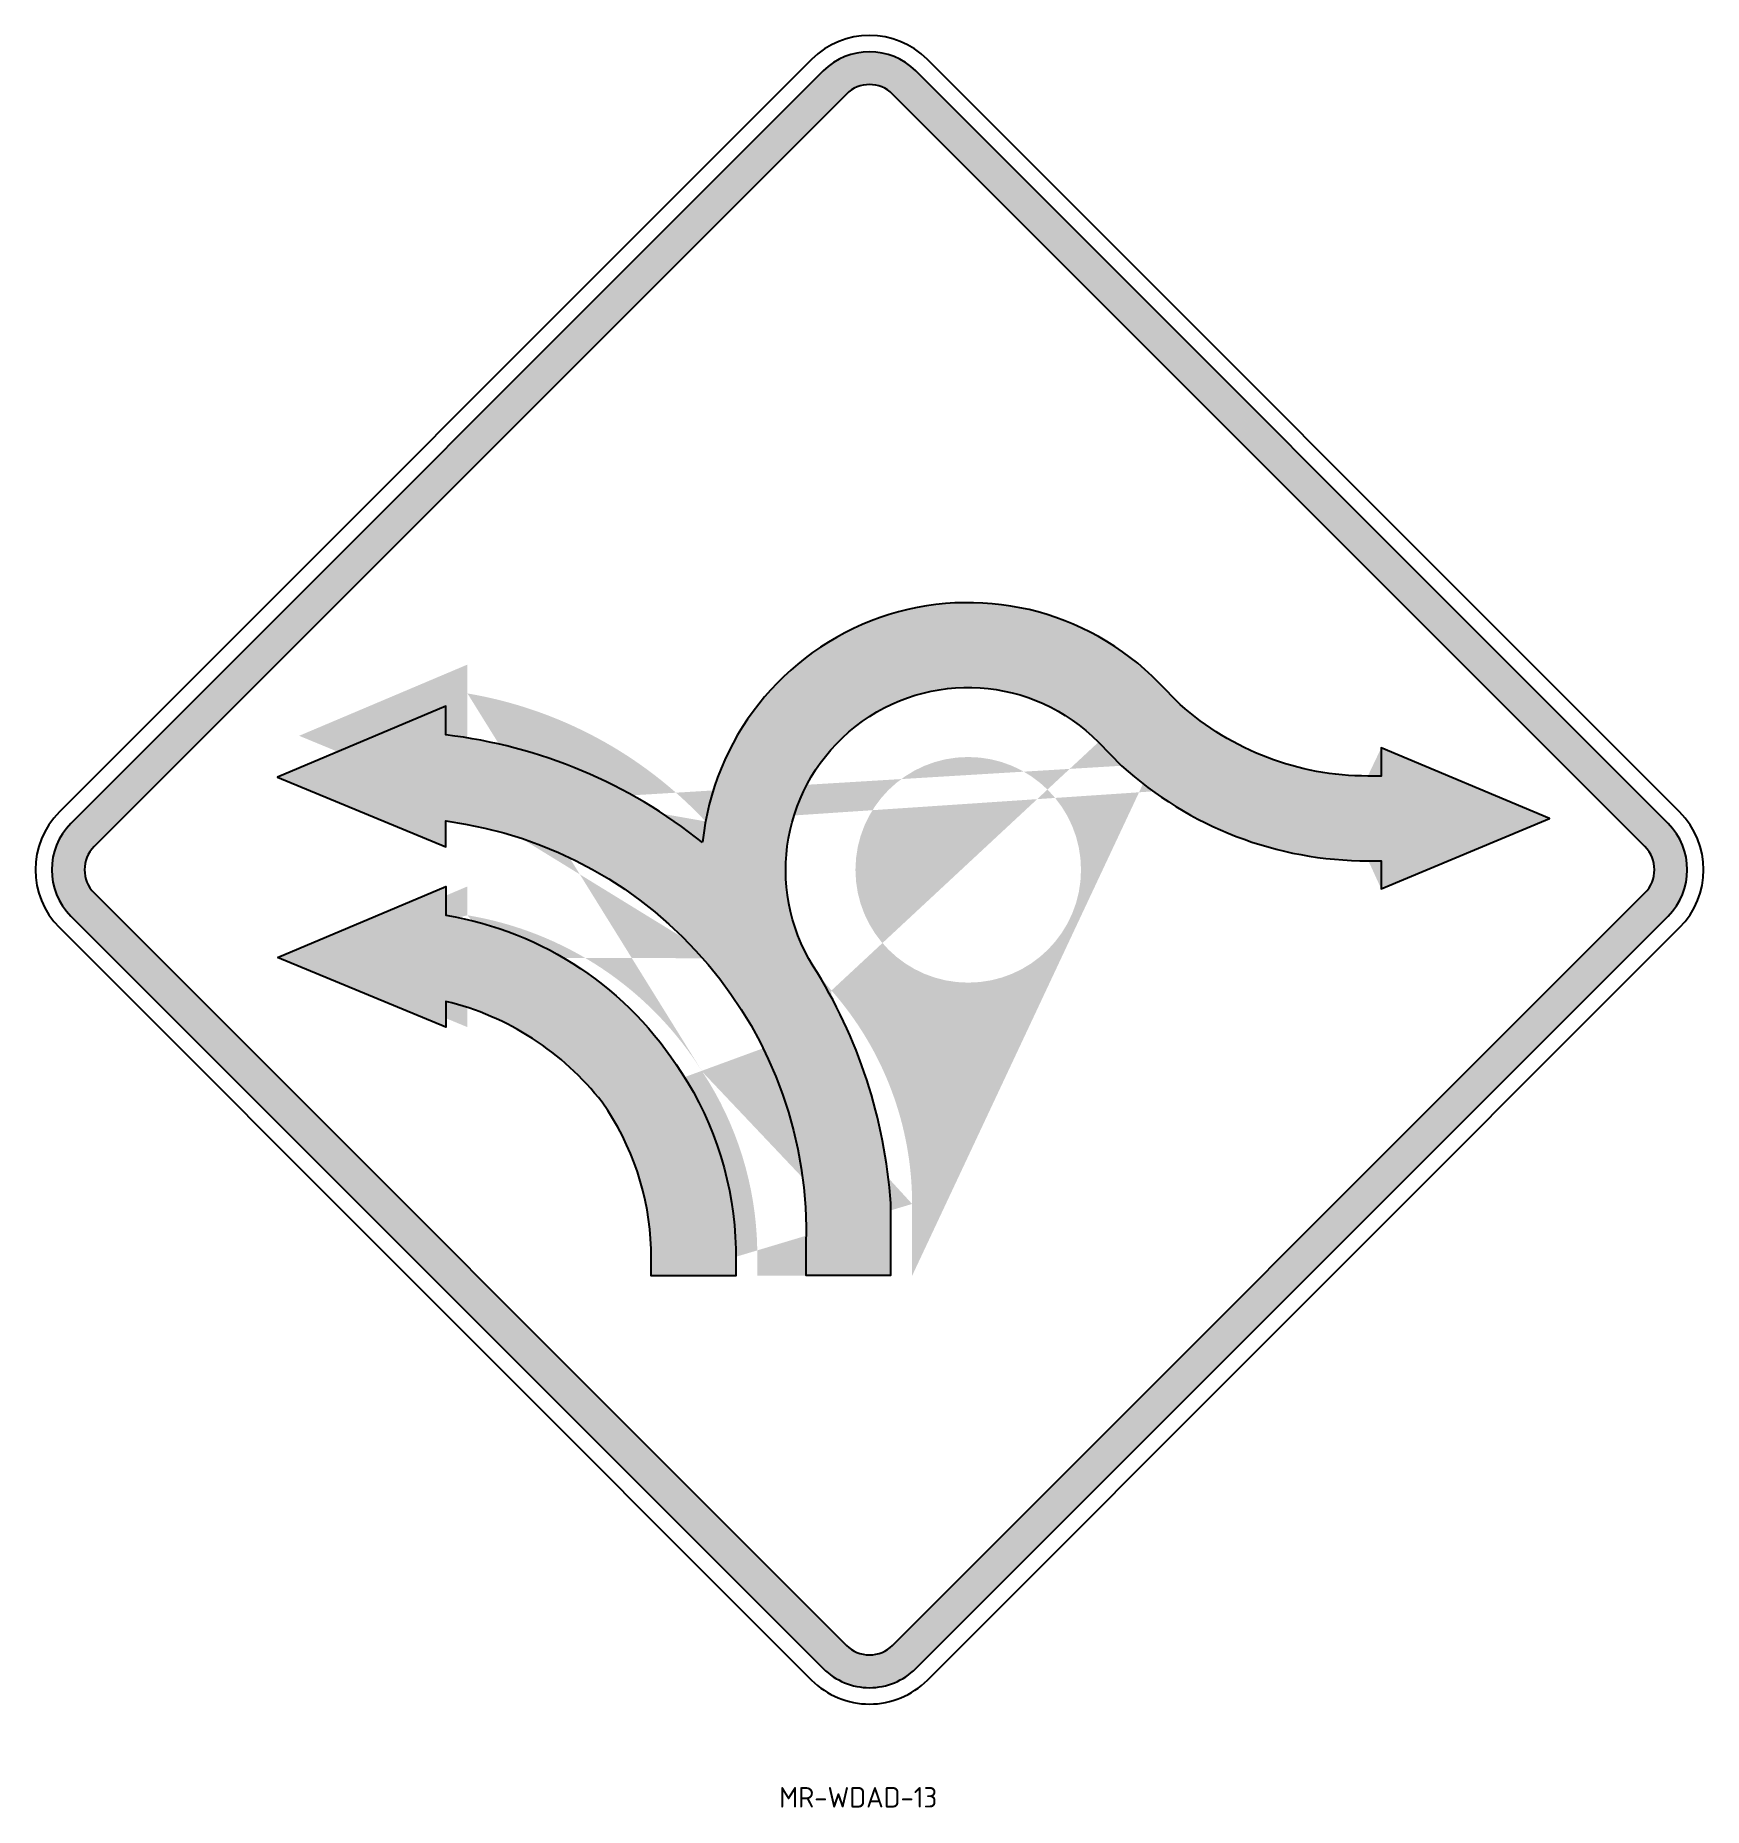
# Model space of a CAD drawing. Extents: x 126 to 330, y 39 to 256.
import ezdxf

# ---------------------------------------------------------------- set-up
doc = ezdxf.new("R2010")
doc.units = 0
doc.header["$MEASUREMENT"] = 0
doc.linetypes.add('CENTERX2', pattern=[101.60000000000001, 63.5, -12.7, 12.7, -12.7])
doc.layers.get('DEFPOINTS').update_dxf_attribs({"linetype": 'CONTINUOUS'})
for name, color, linetype in [('L25', 1, 'CONTINUOUS'), ('L35', 3, 'CONTINUOUS'), ('T25', 1, 'CONTINUOUS'), ('TBLK25', 1, 'CONTINUOUS')]:
    doc.layers.add(name, color=color, linetype=linetype)
doc.styles.add('ISO', font='iso3098b.shx')

msp = doc.modelspace()

# ---------------------------------------------------------------- hatches: boundary and pattern name
at = {"layer": 'L25'}
msp.add_hatch(color=256, dxfattribs=at).paths.add_polyline_path([(255.9072049120129, 169.3917956934494), (258.7212673834749, 166.5208777315331, 0.186820774593679), (288.8812556608585, 154.9090808868265), (290.4477518643411, 154.9090808868265), (290.4477518643411, 151.4806466043693), (311.0183575590866, 160.0860865978551), (290.4477518643411, 168.6915265913413), (290.4477518643411, 165.2630923088841), (288.8084257817301, 165.2630923088841, -0.1842690429010613), (265.8879598194222, 174.000833891519), (263.2872237676005, 176.6541153737492, 0.635265910126447), (207.510588763521, 157.1434767641537, 0.1403167793200017), (176.1558467538533, 170.2913793927102), (176.1558467538533, 173.8153292834421), (155.5852410591077, 165.1156189085556), (176.1558467538533, 156.6246609560996), (176.155846753844, 159.7750639693864, -0.3857216989712255), (220.1470640931299, 107.764958463122), (220.1470640931299, 104.2978901923085), (230.5010755151862, 104.2978901923093), (230.5010755151862, 113.0728319798654, 0.1252806310266823), (221.029998092774, 142.0395866824123, -0.8957404031693803)])
h = msp.add_hatch(color=256, dxfattribs=at)
edge = h.paths.add_edge_path()
edge.add_line((155.5852410591077, 143.0783141362827), (176.1558467538533, 151.7780245111691))
edge.add_line((176.1558467538533, 151.7780245111691), (176.1558467538533, 148.2540746204374))
edge.add_arc((169.2823533569468, 106.8190338318067), 42.00127994041137, 32.00749337317569, 80.58120301264262, ccw=False)
edge.add_arc((170.7754793019264, 106.7143057096), 40.80014565797391, 1.1358227662718718, 33.24366972284088, ccw=False)
edge.add_line((211.5676083016664, 107.5230685799533), (211.5676083016664, 104.2134593658747))
edge.add_line((211.5676083016664, 104.2134593658747), (201.2135968796099, 104.2134593658747))
edge.add_line((201.2135968796099, 104.2134593658747), (201.2135968796099, 107.5230685799533))
edge.add_arc((168.6589770514389, 106.5938795246552), 32.56787780094416, 1.634918830030104, 35.28627287474443)
edge.add_arc((167.9877281175615, 104.1549449343639), 34.56188038667576, 37.94478522282056, 76.32977858623276)
edge.add_line((176.155846753844, 137.7377591971158), (176.1558467538533, 134.5873561838268))
edge.add_line((176.1558467538533, 134.5873561838268), (155.5852410591077, 143.0783141362827))
at = {"layer": 'T25'}
h = msp.add_hatch(color=256, dxfattribs=at)
edge = h.paths.add_edge_path(flags=17)
edge.add_arc((239.9784338831195, 153.8069313931262), 13.78223998534345, 0, 360)
edge = h.paths.add_edge_path()
edge.add_arc((239.9784338831195, 153.8069313931262), 32.63883425802969, 44.42700400080709, 169.5566369225424)
edge.add_line((290.4477518643411, 165.263092308884), (288.8084257818442, 165.263092308884))
edge.add_line((290.4477518643411, 168.6915265913412), (290.4477518643411, 165.263092308884))
edge.add_line((311.0183575590867, 160.086086597855), (290.4477518643411, 168.691526591341))
edge.add_line((290.4477518643411, 151.4806466043692), (311.0183575590867, 160.0860865978552))
edge.add_line((290.4477518643411, 154.9090808868264), (290.4477518643411, 151.4806466043692))
edge.add_line((288.8812556608456, 154.9090808868264), (290.4477518643411, 154.9090808868264))
edge.add_arc((288.8084257818442, 199.693950798411), 34.43085848952722, 228.2642991584819, 270.1618469962745)
edge.add_arc((288.8084257818442, 199.693950798411), 44.78492913010832, 227.7927472900749, 270.1618469962745)
edge.add_arc((239.978433883124, 153.8069313931254), 22.28482283597243, 44.42700400080577, 221.4096221092682)
edge.add_line((255.8929806157049, 169.4063073783072), (258.7212673834748, 166.5208777315337))
edge.add_line((265.8879598194172, 174.0008338915191), (263.2872237676048, 176.6541153737445))
edge.add_line((178.7847066421931, 161.6906319773649), (158.2141009474475, 170.1815899298208))
edge.add_line((158.2141009474475, 170.1815899298208), (178.7847066421931, 178.8813003047072))
edge.add_line((178.7847066421931, 178.8813003047073), (178.7847066421931, 175.3573504139752))
edge.add_line((178.7847066421931, 164.8410349906999), (178.7847066421931, 161.6906319773646))
edge.add_arc((160.4070668288803, 107.1870117317571), 60.51218094768048, 36.29621710579626, 72.31994021996749)
edge.add_arc((170.1718492083651, 124.4377941892456), 51.64283608886391, 43.09873985276526, 80.39949772126725)
edge.add_arc((171.9112132452593, 106.8190338318249), 42.00127994042493, 32.00749337313505, 80.58120301260197)
edge.add_arc((170.6165880059029, 104.1549449343642), 34.56188038667492, 37.94478522282318, 76.32977858623539)
edge.add_line((178.7847066421931, 137.7377591971621), (178.7847066421931, 134.5873561838269))
edge.add_line((178.7847066421931, 151.7780245111691), (178.7847066421931, 148.2540746204371))
edge.add_line((158.2141009474475, 143.0783141362826), (178.7847066421931, 151.778024511169))
edge.add_line((178.7847066421931, 134.5873561838267), (158.2141009474475, 143.0783141362827))
edge.add_arc((239.9784338831195, 153.8069313931262), 32.63883425802969, 199.321440514137, 221.4096221092725)
edge.add_arc((239.978433883124, 153.8069313931266), 51.56351996417277, 213.4200993522615, 216.8698976458448)
edge.add_arc((178.266616798892, 107.5230685799544), 25.57625139111543, 359.999999999999, 396.8698976458438)
edge.add_arc((173.5384438399012, 106.755791735295), 40.66526352810303, 1.0811274773221, 33.29836501179864)
edge.add_arc((193.6945710699488, 112.9884011534298), 29.07298282620156, 3.291302680566323e-13, 41.40962210927005)
edge.add_arc((193.6945710699488, 112.9884011534306), 39.42699424825857, 359.9999999999996, 401.4096221092706)
edge.add_line((222.7675538961508, 112.9884011534306), (222.7675538961508, 104.2134593658741))
edge.add_line((233.1215653182072, 104.2134593658746), (233.1215653182072, 112.9884011534306))
edge.add_line((203.8424567679496, 104.2134593658746), (203.8424567679496, 107.5230685799532))
edge.add_line((214.196468190006, 107.5230685799532), (214.196468190006, 104.2134593658746))
edge.add_line((214.196468190006, 104.2134593658746), (203.8424567679496, 104.2134593658746))
edge.add_line((222.7675538961508, 104.2134593658738), (233.1215653182073, 104.2134593658744))
at = {"layer": 'TBLK25', "linetype": 'CENTERX2'}
h = msp.add_hatch(color=256, dxfattribs=at)
h.paths.add_polyline_path([(322.6657764335627, 156.6433274430033, -0.1988724069901178), (323.837349259805, 153.8155153540455), (327.8373492125568, 153.8161301594112, 0.1988724144194797), (325.494203560037, 159.4717545660214), (233.5703220017767, 251.3956362366107, 0.1988724183882038), (227.9146974758601, 253.7387818960613), (227.9140826704944, 249.7387819433095, -0.1988724146099905), (230.7418948753024, 248.5672091135926)])
h.paths.add_polyline_path([(225.0850406258062, 248.5672091170499, -0.1989523207601033), (227.9140826704944, 249.7387819433096), (227.9146974758601, 253.7387818960613, 0.1989523169817702), (222.256613502789, 251.3956362435251), (130.3327319485392, 159.4717548016631, 0.1988724221665022), (127.9895862890699, 153.816130159444), (131.9895862418217, 153.8155153540783, -0.1988724221665001), (133.1611590715563, 156.6433276751879)])
h.paths.add_polyline_path([(222.2566136159156, 56.2341646363467, 0.1989523133510655), (227.914697475894, 53.89101898058061), (227.9140826705283, 57.89101893333238, -0.1989523133510666), (225.0850407405393, 59.06259176121539), (133.1611590699498, 150.9864734238438, -0.1989523133735744), (131.9895862418217, 153.8155153540783), (127.9895862890699, 153.816130159444, 0.1989523133735746), (130.3327319453261, 148.1580462989751)])
h.paths.add_polyline_path([(230.741894989785, 59.06259176121438, -0.19887242199628), (227.9140826705284, 57.89101893333239), (227.914697475894, 53.8910189805806, 0.1988724219962836), (233.5703221144077, 56.23416463634472), (325.4942035563337, 148.1580460702459, 0.1989523208032523), (327.8373492125568, 153.8161301594112), (323.837349259805, 153.8155153540455, -0.1989523282328412), (322.665776431711, 150.9864731951155)])

# ---------------------------------------------------------------- linework, layer by layer
at = {"layer": 'DEFPOINTS', "color": 0, "linetype": 'BYBLOCK'}
msp.add_point((239.9774483454732, 153.7917382310265), dxfattribs=at)
at = {"layer": 'L35'}
for p, q in [((220.842399940972, 252.8098498064542), (128.918518382708, 160.8859683605781)), ((326.908417118954, 160.8859681318504), (234.9845355647053, 252.8098497984283)), ((128.918518382708, 146.743832736847), (220.8424000492837, 54.81995107823252)), ((234.9845356770279, 54.81995107421858), (326.9084171229649, 146.7438325121309))]:
    msp.add_line(p, q, dxfattribs=at)
for centre, radius, start, end in [((227.9134677488257, 245.7387819905722), 10.00000000000335, 44.99999996749333, 134.9999999674743), ((135.9895861945736, 153.8149005487126), 10.00000000000008, 135, 225), ((319.8373493070883, 153.8149003199852), 10.00000000000003, 315.000000032502, 44.99999999999741), ((227.9134678651626, 61.89101888608366), 9.999999999999478, 224.9999999674758, 315.0000000000005)]:
    msp.add_arc(centre, radius, start, end, dxfattribs=at)
at = {"layer": 'T25'}
msp.add_lwpolyline([(207.5105887635201, 157.1434767641545, 0.1403167793199969), (176.1558467538533, 170.2913793927102), (176.1558467538533, 173.8153292834421), (155.5852410591077, 165.1156189085556), (176.1558467538533, 156.6246609560996), (176.155846753844, 159.7750639693864, -0.3857216989712241), (220.1470640931299, 107.7649584631223), (220.1470640931299, 104.2978901923085), (230.5010755151862, 104.2978901923093), (230.5010755151862, 113.0728319798653, 0.1252806310266791), (221.0299980927745, 142.0395866824115, -0.8953298273751392), (255.8929806157095, 169.4063073783062), (258.7212673834748, 166.5208777315333, 0.186820774593605), (288.8812556608456, 154.9090808868265), (290.4477518643411, 154.9090808868265), (290.4477518643411, 151.4806466043693), (311.0183575590867, 160.0860865978551), (290.4477518643411, 168.6915265913413), (290.4477518643411, 165.2630923088841), (288.8084257818442, 165.2630923088841, -0.1842690429019206), (265.887959819422, 174.0008338915192), (263.2872237676048, 176.6541153737448, 0.6350101370699065), (207.513029764341, 157.1671452445888)], format="xyb", dxfattribs=at)
msp.add_lwpolyline([(155.5852410591077, 143.0783141362827), (176.1558467538533, 151.7780245111691), (176.1558467538533, 148.2540746204374, -0.2151743395133709), (204.898547644104, 129.0809794146229, -0.1410207321876009), (211.5676083016664, 107.5230685799533), (211.5676083016664, 104.2134593658747), (201.2135968796099, 104.2134593658747), (201.2135968796099, 107.5230685799533, 0.1478961205506953), (195.2433544564475, 125.407107382875, 0.1690699885123164), (176.155846753844, 137.7377591971158), (176.1558467538533, 134.5873561838268)], format="xyb", close=True, dxfattribs=at)
at = {"layer": 'TBLK25', "color": 1}
for p, q in [((222.2566135024805, 251.3956362432166), (130.3327319442166, 159.4717547973405)), ((325.494203555717, 159.4717545703414), (233.5703220014681, 251.3956362369194)), ((225.0850406254976, 248.5672091167414), (133.1611590672337, 156.6433276708652)), ((322.6657764292427, 156.6433274473233), (230.7418948749937, 248.5672091139012)), ((133.1611590696435, 150.9864734241501), (225.0850407362192, 59.0625917655355)), ((230.7418949900937, 59.06259176152309), (322.6657764360309, 150.9864731994354)), ((130.3327319450199, 148.1580462992814), (222.2566136115954, 56.23416464066685)), ((233.5703221147164, 56.23416463665342), (325.4942035606535, 148.1580460745657))]:
    msp.add_line(p, q, dxfattribs=at)
for centre, radius, start, end in [((227.9134677488257, 245.7387819905722), 8.000000000003347, 44.99999996749333, 134.9999999674743), ((227.9134677488257, 245.7387819905722), 4.000000000003347, 44.99999996749333, 134.9999999674743), ((135.9895861945736, 153.8149005487126), 8.00000000000008, 135, 225), ((319.8373493070883, 153.8149003199852), 8.000000000000032, 315.000000032502, 44.99999999999741), ((135.9895861945736, 153.8149005487126), 4.00000000000008, 135, 225), ((319.8373493070883, 153.8149003199852), 4.000000000000031, 315.000000032502, 44.99999999999741), ((227.9134678651626, 61.89101888608366), 3.999999999999476, 224.9999999674758, 315.0000000000005), ((227.9134678651626, 61.89101888608366), 7.999999999999476, 224.9999999674758, 315.0000000000005)]:
    msp.add_arc(centre, radius, start, end, dxfattribs=at)

# ---------------------------------------------------------------- texts
at = {"layer": 'T25', "linetype": 'CENTERX2', "style": 'ISO'}
msp.add_text('MR-WDAD-13', height=2.5, dxfattribs=at).set_placement((216.8671322002184, 39.25425001375379))

doc.saveas('drawing.dxf')
